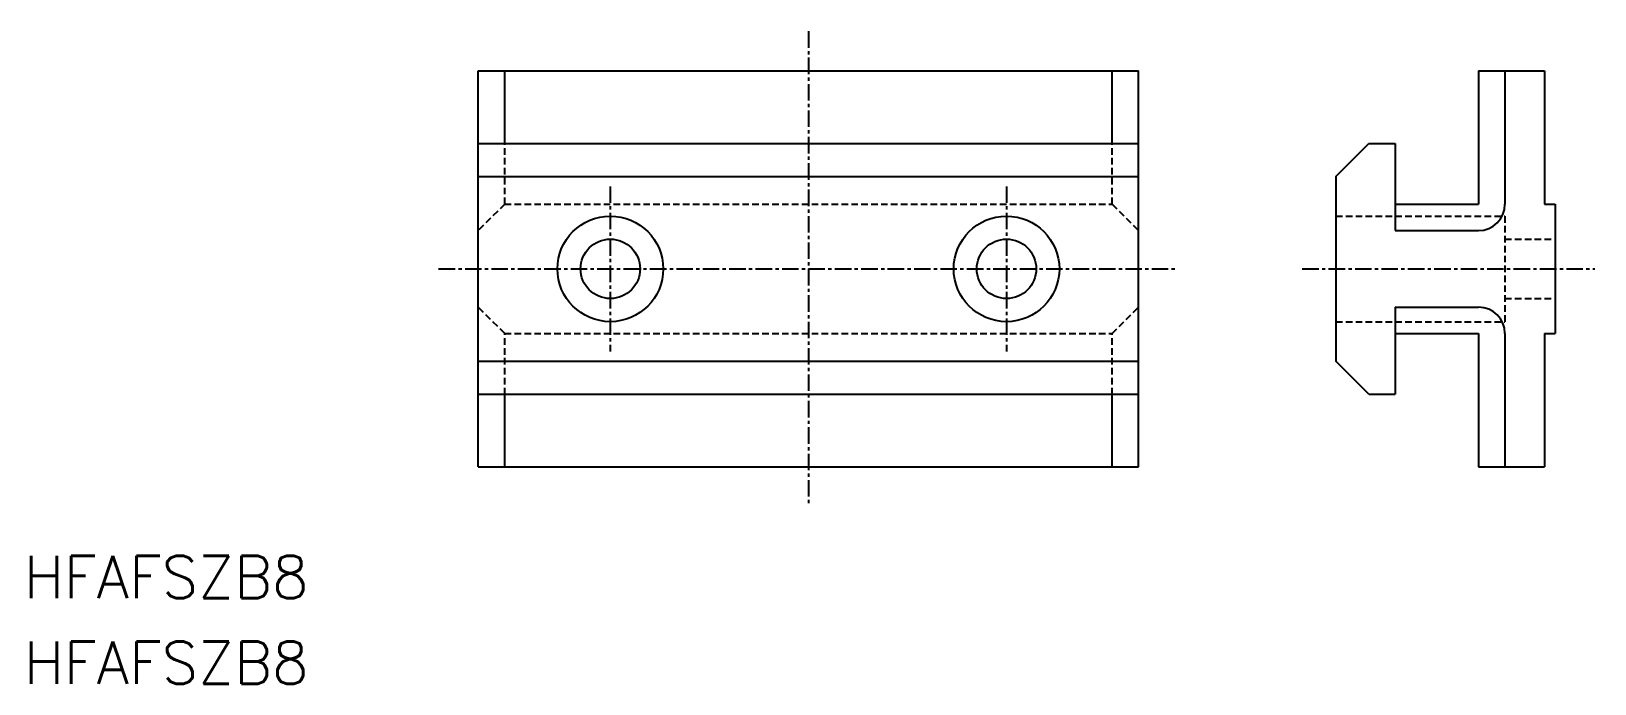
# Model space of a CAD drawing. Extents: x -59 to 60, y -31 to 18.
import ezdxf

# ---------------------------------------------------------------- set-up
doc = ezdxf.new("R2010")
doc.units = 0
doc.linetypes.add('CENTER', pattern=[2, 1.25, -0.25, 0.25, -0.25])
doc.linetypes.add('DASHED', pattern=[0.75, 0.5, -0.25])
doc.layers.get('0').update_dxf_attribs({"linetype": 'CONTINUOUS'})
doc.layers.add('CENTER', color=1, linetype='CENTER')
doc.styles.get("Standard").update_dxf_attribs({"font": 'txt.shx', "bigfont": 'bigfont.shx'})

msp = doc.modelspace()

# ---------------------------------------------------------------- linework, layer by layer
at = {"color": 7, "linetype": 'CONTINUOUS'}
for p, q in [((-25, 15), (25, 15)), ((-25, -15), (-25, 15)), ((-23, 9.5), (-23, 15)), ((23, 9.5), (23, 15)), ((25, -15), (25, 15)), ((50.74, 15), (55.74, 15)), ((50.74, 15), (50.74, 4.9)), ((52.74, 15), (52.74, 4.9)), ((55.74, 15), (55.74, 4.9)), ((-25, 9.5), (25, 9.5)), ((39.94, 7), (42.44, 9.5)), ((42.44, 9.5), (44.44, 9.5)), ((44.44, 9.5), (44.44, 2.9)), ((-25, 7), (25, 7)), ((39.94, 7), (39.94, 0)), ((44.44, 4.9), (50.74, 4.9)), ((55.74, 4.9), (56.54, 4.9)), ((56.54, 4.9), (56.54, -4.9)), ((44.44, 2.9), (50.74, 2.9)), ((39.94, 0), (39.94, -7)), ((44.44, -2.9), (50.74, -2.9)), ((44.44, -2.9), (44.44, -9.5)), ((44.44, -4.9), (50.74, -4.9)), ((50.74, -4.9), (50.74, -15)), ((52.74, -4.9), (52.74, -15)), ((55.74, -4.9), (56.54, -4.9)), ((55.74, -4.9), (55.74, -15)), ((-25, -7), (25, -7)), ((42.44, -9.5), (39.94, -7)), ((-25, -9.5), (25, -9.5)), ((-23, -15), (-23, -9.5)), ((23, -15), (23, -9.5)), ((42.44, -9.5), (44.44, -9.5)), ((-25, -15), (25, -15)), ((50.74, -15), (55.74, -15))]:
    msp.add_line(p, q, dxfattribs=at)
at = {"color": 3, "linetype": 'DASHED'}
for p, q in [((-23, 4.9), (-23, 9.5)), ((23, 4.9), (23, 9.5)), ((-23, 4.9), (-25, 2.9)), ((-23, 4.9), (23, 4.9)), ((23, 4.9), (25, 2.9)), ((39.94, 4), (52.74, 4)), ((52.74, 4), (52.74, -4)), ((52.74, 2.25), (56.54, 2.25)), ((52.74, -2.25), (56.54, -2.25)), ((-23, -4.9), (-25, -2.9)), ((23, -4.9), (25, -2.9)), ((39.94, -4), (52.74, -4)), ((-23, -4.9), (23, -4.9)), ((-23, -9.5), (-23, -4.9)), ((23, -9.5), (23, -4.9))]:
    msp.add_line(p, q, dxfattribs=at)
at = {"color": 7, "linetype": 'CONTINUOUS'}
for centre, radius in [((-15, 0), 4), ((15, 0), 4), ((-15, 0), 2.25), ((15, 0), 2.25)]:
    msp.add_circle(centre, radius, dxfattribs=at)
for centre, start, end in [((50.74, 4.9), 270, 0), ((50.74, -4.9), 0, 90)]:
    msp.add_arc(centre, 2, start, end, dxfattribs=at)
at = {"layer": 'CENTER', "color": 1, "linetype": 'CENTER'}
for p, q in [((0, 18), (0, -18)), ((-15, 6.25), (-15, -6.25)), ((15, 6.25), (15, -6.25)), ((-28, 0), (28, 0)), ((37.39, 0), (59.54, 0))]:
    msp.add_line(p, q, dxfattribs=at)

# ---------------------------------------------------------------- texts
at = {"color": 7, "linetype": 'CONTINUOUS'}
for p in [(-59.39, -24.94), (-59.39, -31.43)]:
    msp.add_text('HFAFSZB8', height=3.2, dxfattribs=at).set_placement(p)

doc.saveas('drawing.dxf')
